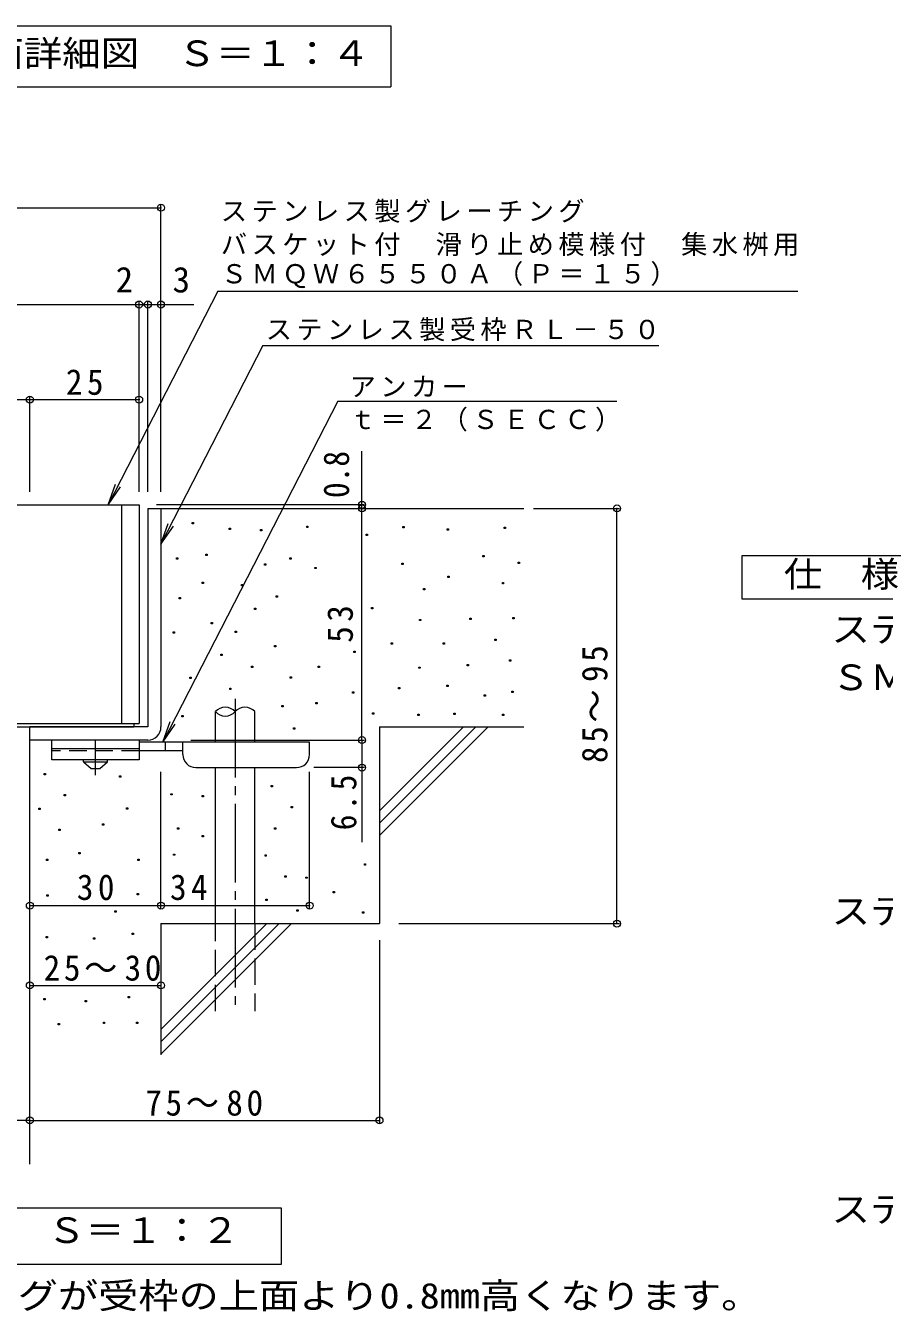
# Model space of a CAD drawing. Units: millimetres on the paper, enlarged 4 times, with parts at other scales. Extents: x -950 to 1126, y -781 to 780.
# Drawn here: x -557 to -164, y -684 to -96 of the extents above; entities that cross this region are included whole.
import ezdxf
from ezdxf.enums import TextEntityAlignment as Align

# ---------------------------------------------------------------- set-up
doc = ezdxf.new("R2010")
doc.units = ezdxf.units.MM
doc.header["$LTSCALE"] = 4
doc.header["$PDMODE"] = 32
doc.header["$PDSIZE"] = 3.2
for name, pattern in [('CHAIN1', [8, 5, -1, 1, -1]), ('CHAIN2', [12, 9, -1, 1, -1]), ('DASHED2', [3, 2, -1]), ('DASHED3', [4, 3, -1])]:
    doc.linetypes.add(name, pattern=pattern)
for name, color, linetype, lineweight in [('A-5_文字', 7, 'Continuous', 9), ('D-0_芯', 7, 'Continuous', 9), ('D-1_躯体', 2, 'Continuous', 9), ('D-2_仕上', 3, 'Continuous', 9), ('D-4_その他', 7, 'Continuous', 9), ('D-5_文字', 7, 'Continuous', 9), ('D-6_寸法', 6, 'Continuous', 9), ('D-7_ハッチ', 2, 'Continuous', 9), ('D-9_0-HOJO', 4, 'Continuous', 9)]:
    doc.layers.add(name, color=color, linetype=linetype, lineweight=lineweight)
doc.styles.add('ＭＳ ゴシック', font='')
doc.styles.get('ＭＳ ゴシック').set_extended_font_data('MS Gothic')

msp = doc.modelspace()

# ---------------------------------------------------------------- linework, layer by layer
at = {"layer": 'A-5_文字'}
for p, q in [((-599.913, -96.015), (-389.513, -96.015)), ((-389.513, -96.015), (-389.513, -124.015)), ((-599.913, -124.015), (-389.513, -124.015))]:
    msp.add_line(p, q, dxfattribs=at)
at = {"layer": 'D-0_芯'}
for points in [[(-480.433, -323.903), (-480.433, -323.303), (-479.833, -323.303), (-479.833, -323.903)], [(-463.546, -326.542), (-463.546, -325.942), (-462.945, -325.942), (-462.945, -326.542)], [(-449.101, -327.144), (-449.101, -326.544), (-448.501, -326.544), (-448.501, -327.144)], [(-428.033, -325.523), (-428.033, -324.923), (-427.433, -324.923), (-427.433, -325.523)], [(-400.758, -329.231), (-400.758, -328.631), (-400.158, -328.631), (-400.158, -329.231)], [(-383.975, -325.712), (-383.975, -325.112), (-383.375, -325.112), (-383.375, -325.712)], [(-363.672, -326.795), (-363.672, -326.195), (-363.073, -326.195), (-363.073, -326.795)], [(-337.685, -325.983), (-337.685, -325.383), (-337.086, -325.383), (-337.086, -325.983)], [(-487.643, -340.027), (-487.643, -339.427), (-487.043, -339.427), (-487.043, -340.027)], [(-474.203, -338.45), (-474.203, -337.849), (-473.604, -337.849), (-473.604, -338.45)], [(-435.678, -340.029), (-435.678, -339.429), (-435.078, -339.429), (-435.078, -340.029)], [(-347.431, -338.977), (-347.431, -338.376), (-346.831, -338.376), (-346.831, -338.977)], [(-447.382, -342.847), (-447.382, -342.247), (-446.782, -342.247), (-446.782, -342.847)], [(-424.254, -344.42), (-424.254, -343.82), (-423.654, -343.82), (-423.654, -344.42)], [(-384.516, -342.496), (-384.516, -341.895), (-383.917, -341.895), (-383.917, -342.496)], [(-331.201, -342.051), (-331.201, -341.451), (-330.601, -341.451), (-330.601, -342.051)], [(-475.875, -351.183), (-475.875, -350.582), (-475.275, -350.582), (-475.275, -351.183)], [(-457.791, -352.245), (-457.791, -351.645), (-457.191, -351.645), (-457.191, -352.245)], [(-363.402, -348.451), (-363.402, -347.851), (-362.802, -347.851), (-362.802, -348.451)], [(-338.498, -351.429), (-338.498, -350.829), (-337.897, -350.829), (-337.897, -351.429)], [(-486.316, -358.176), (-486.316, -357.576), (-485.716, -357.576), (-485.716, -358.176)], [(-442.046, -357.402), (-442.046, -356.802), (-441.446, -356.802), (-441.446, -357.402)], [(-374.501, -354.136), (-374.501, -353.535), (-373.901, -353.535), (-373.901, -354.136)], [(-451.92, -363.039), (-451.92, -362.439), (-451.32, -362.439), (-451.32, -363.039)], [(-398.322, -362.798), (-398.322, -362.198), (-397.722, -362.198), (-397.722, -362.798)], [(-471.768, -369.618), (-471.768, -369.018), (-471.168, -369.018), (-471.168, -369.618)], [(-376.395, -368.212), (-376.395, -367.612), (-375.796, -367.612), (-375.796, -368.212)], [(-353.386, -367.671), (-353.386, -367.07), (-352.786, -367.07), (-352.786, -367.671)], [(-333.625, -367.4), (-333.625, -366.8), (-333.025, -366.8), (-333.025, -367.4)], [(-489.083, -373.909), (-489.083, -373.309), (-488.483, -373.309), (-488.483, -373.909)], [(-460.745, -373.629), (-460.745, -373.029), (-460.145, -373.029), (-460.145, -373.629)], [(-442.776, -380.13), (-442.776, -379.53), (-442.176, -379.53), (-442.176, -380.13)], [(-406.44, -382.846), (-406.44, -382.245), (-405.84, -382.245), (-405.84, -382.846)], [(-389.34, -378.984), (-389.34, -378.384), (-388.74, -378.384), (-388.74, -378.984)], [(-365.619, -378.984), (-365.619, -378.384), (-365.02, -378.384), (-365.02, -378.984)], [(-341.899, -377.329), (-341.899, -376.729), (-341.299, -376.729), (-341.299, -377.329)], [(-467.274, -384.154), (-467.274, -383.554), (-466.674, -383.554), (-466.674, -384.154)], [(-335.28, -386.707), (-335.28, -386.107), (-334.68, -386.107), (-334.68, -386.707)], [(-453.239, -389.646), (-453.239, -389.046), (-452.639, -389.046), (-452.639, -389.646)], [(-435.589, -394.491), (-435.589, -393.891), (-434.989, -393.891), (-434.989, -394.491)], [(-422.73, -389.646), (-422.73, -389.046), (-422.13, -389.046), (-422.13, -389.646)], [(-376.652, -390.017), (-376.652, -389.417), (-376.052, -389.417), (-376.052, -390.017)], [(-354.587, -388.914), (-354.587, -388.313), (-353.987, -388.313), (-353.987, -388.914)], [(-481.434, -394.713), (-481.434, -394.113), (-480.834, -394.113), (-480.834, -394.713)], [(-463.276, -399.683), (-463.276, -399.082), (-462.676, -399.082), (-462.676, -399.683)], [(-386.03, -399.394), (-386.03, -398.794), (-385.43, -398.794), (-385.43, -399.394)], [(-363.965, -398.291), (-363.965, -397.691), (-363.364, -397.691), (-363.364, -398.291)], [(-423.822, -406.258), (-423.822, -405.658), (-423.222, -405.658), (-423.222, -406.258)], [(-407.036, -401.418), (-407.036, -400.818), (-406.436, -400.818), (-406.436, -401.418)], [(-346.811, -402.734), (-346.811, -402.134), (-346.211, -402.134), (-346.211, -402.734)], [(-334.177, -401.049), (-334.177, -400.449), (-333.577, -400.449), (-333.577, -401.049)], [(-485.157, -412.16), (-485.157, -411.56), (-484.557, -411.56), (-484.557, -412.16)], [(-439.396, -407.642), (-439.396, -407.042), (-438.796, -407.042), (-438.796, -407.642)], [(-397.896, -411.013), (-397.896, -410.413), (-397.296, -410.413), (-397.296, -411.013)], [(-377.132, -411.577), (-377.132, -410.977), (-376.532, -410.977), (-376.532, -411.577)], [(-360.708, -411.156), (-360.708, -410.556), (-360.108, -410.556), (-360.108, -411.156)], [(-338.388, -411.577), (-338.388, -410.977), (-337.788, -410.977), (-337.788, -411.577)], [(-434.079, -417.821), (-434.079, -417.221), (-433.479, -417.221), (-433.479, -417.821)], [(-548.126, -438.705), (-548.126, -438.105), (-547.526, -438.105), (-547.526, -438.705)], [(-513.687, -439.765), (-513.687, -439.165), (-513.087, -439.165), (-513.087, -439.765)], [(-444.279, -444.18), (-444.279, -443.58), (-443.679, -443.58), (-443.679, -444.18)], [(-538.986, -448.3), (-538.986, -447.7), (-538.386, -447.7), (-538.386, -448.3)], [(-490.262, -447.971), (-490.262, -447.371), (-489.662, -447.371), (-489.662, -447.971)], [(-475.788, -448.76), (-475.788, -448.16), (-475.188, -448.16), (-475.188, -448.76)], [(-550.599, -454.6), (-550.599, -454), (-549.999, -454), (-549.999, -454.6)], [(-510.46, -454.411), (-510.46, -453.811), (-509.86, -453.811), (-509.86, -454.411)], [(-435.139, -453.775), (-435.139, -453.175), (-434.538, -453.175), (-434.538, -453.775)], [(-541.458, -464.195), (-541.458, -463.595), (-540.858, -463.595), (-540.858, -464.195)], [(-521.425, -461.78), (-521.425, -461.18), (-520.825, -461.18), (-520.825, -461.78)], [(-487.104, -463.585), (-487.104, -462.985), (-486.504, -462.985), (-486.504, -463.585)], [(-442.695, -463.585), (-442.695, -462.985), (-442.095, -462.985), (-442.095, -463.585)], [(-475.876, -467.094), (-475.876, -466.494), (-475.276, -466.494), (-475.276, -467.094)], [(-532.231, -474.925), (-532.231, -474.325), (-531.631, -474.325), (-531.631, -474.925)], [(-488.962, -475.573), (-488.962, -474.973), (-488.362, -474.973), (-488.362, -475.573)], [(-447.105, -475.926), (-447.105, -475.326), (-446.505, -475.326), (-446.505, -475.926)], [(-547.122, -477.886), (-547.122, -477.286), (-546.522, -477.286), (-546.522, -477.886)], [(-505.248, -477.886), (-505.248, -477.286), (-504.648, -477.286), (-504.648, -477.886)], [(-401.644, -480.036), (-401.644, -479.435), (-401.044, -479.435), (-401.044, -480.036)], [(-437.964, -485.521), (-437.964, -484.921), (-437.364, -484.921), (-437.364, -485.521)], [(-428.389, -486.095), (-428.389, -485.495), (-427.79, -485.495), (-427.79, -486.095)], [(-546.957, -494.194), (-546.957, -493.594), (-546.357, -493.594), (-546.357, -494.194)], [(-505.54, -493.585), (-505.54, -492.985), (-504.94, -492.985), (-504.94, -493.585)], [(-415.852, -492.782), (-415.852, -492.181), (-415.252, -492.181), (-415.252, -492.782)], [(-446.774, -496.218), (-446.774, -495.618), (-446.174, -495.618), (-446.174, -496.218)], [(-515.848, -501.628), (-515.848, -501.028), (-515.248, -501.028), (-515.248, -501.628)], [(-432.568, -501.14), (-432.568, -500.539), (-431.968, -500.539), (-431.968, -501.14)], [(-402.48, -501.976), (-402.48, -501.375), (-401.879, -501.375), (-401.879, -501.976)], [(-507.909, -511.741), (-507.909, -511.141), (-507.309, -511.141), (-507.309, -511.741)], [(-547.197, -513.375), (-547.197, -512.775), (-546.597, -512.775), (-546.597, -513.375)], [(-525.572, -513.873), (-525.572, -513.273), (-524.972, -513.273), (-524.972, -513.873)], [(-509.717, -540.817), (-509.717, -540.217), (-509.117, -540.217), (-509.117, -540.817)], [(-548.34, -541.743), (-548.34, -541.143), (-547.74, -541.143), (-547.74, -541.743)], [(-529.458, -542.656), (-529.458, -542.056), (-528.858, -542.056), (-528.858, -542.656)], [(-541.792, -553.163), (-541.792, -552.563), (-541.192, -552.563), (-541.192, -553.163)], [(-521.084, -552.554), (-521.084, -551.954), (-520.484, -551.954), (-520.484, -552.554)], [(-505.857, -552.554), (-505.857, -551.954), (-505.257, -551.954), (-505.257, -552.554)]]:
    msp.add_lwpolyline(points, close=True, dxfattribs=at)
at = {"layer": 'D-1_躯体'}
for p, q in [((-500.713, -316.838), (-500.713, -416.838)), ((-500.713, -316.838), (-494.713, -316.838)), ((-494.713, -316.838), (-494.713, -416.838)), ((-500.713, -416.838), (-554.713, -416.838)), ((-554.713, -422.838), (-554.713, -416.838)), ((-500.713, -422.838), (-554.713, -422.838))]:
    msp.add_line(p, q, dxfattribs=at)
msp.add_arc((-500.713, -416.838), 6, 270, 0, dxfattribs=at)
at = {"layer": 'D-2_仕上'}
for p, q in [((-783.78, -315.238), (-504.713, -315.238)), ((-512.713, -315.238), (-512.713, -415.238)), ((-504.713, -315.238), (-504.713, -415.238)), ((-783.78, -415.238), (-504.713, -415.238))]:
    msp.add_line(p, q, dxfattribs=at)
at = {"layer": 'D-4_その他'}
for p, q in [((-783.78, -179.291), (-494.713, -179.291)), ((-494.713, -309.256), (-494.713, -178.091)), ((-504.712, -309.256), (-504.712, -222.369)), ((-500.712, -309.256), (-500.712, -222.369)), ((-783.78, -223.569), (-504.712, -223.569)), ((-504.712, -223.569), (-502.712, -223.569)), ((-502.712, -223.569), (-479.648, -223.569)), ((-783.78, -267.07), (-554.713, -267.07)), ((-554.713, -309.256), (-554.713, -265.87)), ((-554.713, -267.07), (-504.712, -267.07)), ((-402.727, -316.838), (-402.727, -290.736)), ((-401.527, -315.238), (-496.713, -315.238)), ((-402.727, -422.838), (-402.727, -316.838)), ((-324.301, -316.837), (-284.839, -316.837)), ((-286.039, -506.838), (-286.039, -316.837)), ((-481.108, -422.838), (-401.527, -422.838)), ((-402.727, -422.838), (-402.727, -469.538)), ((-494.709, -499.781), (-494.709, -437.437)), ((-426.709, -499.781), (-426.709, -437.437)), ((-401.527, -435.438), (-424.709, -435.438)), ((-385.818, -506.838), (-284.839, -506.838)), ((-394.712, -514.348), (-394.712, -598.038)), ((-554.713, -535.085), (-494.713, -535.085)), ((-554.713, -596.838), (-575.52, -596.838)), ((-554.713, -596.838), (-394.712, -596.838))]:
    msp.add_line(p, q, dxfattribs=at)
msp.add_lwpolyline([(-554.709, -498.581), (-494.709, -498.581), (-426.709, -498.581)], dxfattribs=at)
msp.add_lwpolyline([(-669.713, -662.838), (-669.713, -636.838), (-439.713, -636.838), (-439.713, -662.838)], close=True, dxfattribs=at)
for p in [(-494.713, -179.291), (-504.712, -223.569), (-500.712, -223.569), (-494.713, -223.569), (-554.713, -267.07), (-504.712, -267.07), (-402.727, -315.238), (-402.727, -316.838), (-286.039, -316.837), (-402.727, -422.838), (-402.727, -435.438), (-554.709, -498.581), (-494.709, -498.581), (-426.709, -498.581), (-286.039, -506.838), (-554.713, -535.085), (-494.713, -535.085), (-554.713, -596.838), (-394.712, -596.838)]:
    msp.add_point(p, dxfattribs=at)
at = {"layer": 'D-5_文字'}
for p, q in [((-468.69, -217.505), (-518.85, -315.238)), ((-468.69, -217.505), (-203.31, -217.505)), ((-448.051, -242.267), (-494.713, -333.184)), ((-448.051, -242.267), (-266.947, -242.267)), ((-413.854, -267.829), (-286.06, -267.829)), ((-518.85, -315.238), (-515.484, -305.821)), ((-518.85, -315.238), (-513.161, -307.013)), ((-494.713, -333.184), (-491.347, -323.767)), ((-494.713, -333.184), (-489.025, -324.959)), ((-493.923, -423.838), (-488.235, -415.613))]:
    msp.add_line(p, q, dxfattribs=at)
msp.add_lwpolyline([(-413.854, -267.829), (-493.923, -423.838), (-490.557, -414.421)], dxfattribs=at)
msp.add_lwpolyline([(-228.713, -358.337), (-228.713, -338.337), (-138.713, -338.337), (-138.713, -358.337)], close=True, dxfattribs=at)
at = {"layer": 'D-6_寸法'}
for p, q in [((-494.713, -316.838), (-328.713, -316.838)), ((-469.796, -423.838), (-469.796, -409.838)), ((-451.796, -423.838), (-451.796, -409.838)), ((-394.713, -416.838), (-328.713, -416.838)), ((-394.713, -416.838), (-394.713, -506.838)), ((-394.713, -455.242), (-356.309, -416.838)), ((-394.713, -460.898), (-350.652, -416.838)), ((-394.713, -466.554), (-344.996, -416.838)), ((-554.713, -616.838), (-554.713, -422.838)), ((-469.796, -506.838), (-469.796, -435.438)), ((-451.796, -506.838), (-451.796, -435.438)), ((-494.713, -506.838), (-394.713, -506.838)), ((-494.713, -506.838), (-494.713, -566.838)), ((-494.713, -555.241), (-446.31, -506.838)), ((-494.713, -560.897), (-440.653, -506.838)), ((-494.713, -566.553), (-434.997, -506.838))]:
    msp.add_line(p, q, dxfattribs=at)
at = {"layer": 'D-6_寸法', "linetype": 'CHAIN2'}
msp.add_line((-460.796, -403.98), (-460.796, -546.838), dxfattribs=at)
at = {"layer": 'D-6_寸法', "linetype": 'DASHED3'}
for p, q in [((-469.796, -546.838), (-469.796, -506.838)), ((-451.796, -506.838), (-451.796, -546.838))]:
    msp.add_line(p, q, dxfattribs=at)
at = {"layer": 'D-6_寸法'}
for centre, start, end in [((-465.296, -413.899), 42.07146, 137.92854), ((-465.296, -405.776), 222.07146, 317.92854), ((-456.296, -413.899), 42.07146, 137.92854)]:
    msp.add_arc(centre, 6.062, start, end, dxfattribs=at)
at = {"layer": 'D-7_ハッチ'}
for p, q in [((-574.187, -416.838), (-507.113, -416.838)), ((-573.92, -415.238), (-507.113, -415.238)), ((-507.113, -415.238), (-507.113, -416.838))]:
    msp.add_line(p, q, dxfattribs=at)
at = {"layer": 'D-9_0-HOJO', "color": 3}
for p, q in [((-504.709, -422.838), (-544.709, -422.838)), ((-544.709, -431.838), (-544.709, -422.838)), ((-504.709, -422.838), (-504.709, -431.838)), ((-504.709, -426.838), (-544.709, -426.838)), ((-504.709, -431.838), (-544.709, -431.838))]:
    msp.add_line(p, q, dxfattribs=at)
at = {"layer": 'D-9_0-HOJO', "linetype": 'CHAIN1'}
msp.add_line((-524.709, -438.934), (-524.709, -422.838), dxfattribs=at)
at = {"layer": 'D-9_0-HOJO', "color": 3, "linetype": 'DASHED2'}
msp.add_line((-504.709, -427.838), (-544.709, -427.838), dxfattribs=at)
at = {"layer": 'D-9_0-HOJO'}
for p, q in [((-426.709, -423.838), (-504.709, -423.838)), ((-484.699, -427.838), (-504.709, -427.838)), ((-492.709, -427.838), (-492.709, -423.838)), ((-484.709, -429.437), (-484.709, -423.838)), ((-426.709, -429.437), (-426.709, -423.838)), ((-478.709, -435.438), (-432.709, -435.438))]:
    msp.add_line(p, q, dxfattribs=at)
at = {"layer": 'D-9_0-HOJO', "color": 2}
for p, q in [((-530.209, -432.837), (-530.209, -431.838)), ((-530.209, -432.837), (-526.709, -435.837)), ((-530.209, -432.837), (-519.209, -432.837)), ((-522.71, -435.837), (-519.209, -432.837)), ((-519.209, -432.837), (-519.209, -431.838)), ((-526.709, -435.837), (-522.71, -435.837))]:
    msp.add_line(p, q, dxfattribs=at)
at = {"layer": 'D-9_0-HOJO'}
for centre, start, end in [((-478.709, -429.437), 180, 270), ((-432.709, -429.437), 270, 0)]:
    msp.add_arc(centre, 6, start, end, dxfattribs=at)

# ---------------------------------------------------------------- texts
at = {"layer": 'A-5_文字', "color": 2, "style": 'ＭＳ ゴシック', "width": 1.1}
msp.add_text('平面詳細図\u3000Ｓ＝１：４', height=11.73, dxfattribs=at).set_placement((-592.713, -118.015), align=Align.BOTTOM_LEFT)
at = {"layer": 'D-4_その他', "color": 2, "style": 'ＭＳ ゴシック'}
for s, p in [('2', (-515.449, -221.569)), ('3', (-489.392, -221.569))]:
    msp.add_text(s, height=11.73, dxfattribs=at).set_placement(p, align=Align.BOTTOM_LEFT)
at = {"layer": 'D-4_その他', "color": 2, "style": 'ＭＳ ゴシック', "width": 0.9}
msp.add_text('0.8', height=11.73, rotation=90, dxfattribs=at).set_placement((-405.127, -312.11), align=Align.BOTTOM_LEFT)
at = {"layer": 'D-4_その他', "color": 2, "style": 'ＭＳ ゴシック'}
for s, width, p in [('ステンレス製バスケット\u3000ＤＫ－６００－Ｓ', 1.1, (-187.877, -646.891)), ('断面詳細図\u3000Ｓ＝１：２', 1.1, (-652.343, -656.45)), ('※グレーチングが受枠の上面より0.8mm高くなります。', 1.15, (-670.663, -686.423))]:
    msp.add_text(s, height=11.73, dxfattribs=dict(at, width=width)).set_placement(p, align=Align.BOTTOM_LEFT)
at = {"layer": 'D-4_その他', "char_height": 8.798, "attachment_point": 7, "style": 'ＭＳ ゴシック'}
for s, insert in [('\\T1.17;ステンレス製グレーチング', (-467.31, -186.195)), ('\\T1.17;バスケット付\u3000滑り止め模様付\u3000集水桝用', (-467.31, -201.441)), ('\\T1.17;ＳＭＱＷ６５５０Ａ（Ｐ＝１５）', (-467.31, -216.097))]:
    msp.add_mtext(s, dxfattribs=dict(at, insert=insert))
at = {"layer": 'D-4_その他', "color": 2, "char_height": 11.73, "attachment_point": 7, "style": 'ＭＳ ゴシック'}
for s, insert in [('\\T1.27;\\W0.95;25', (-538.212, -265.07)), ('\\T1.27;\\W0.95;30', (-533.209, -496.181)), ('\\T1.27;\\W0.95;34', (-490.563, -496.181)), ('\\T1.22;\\W0.95;25～30', (-548.393, -533.085)), ('\\T1.22;\\W0.95;75～80', (-501.86, -594.838))]:
    msp.add_mtext(s, dxfattribs=dict(at, insert=insert))
at = {"layer": 'D-4_その他', "color": 2, "char_height": 11.73, "attachment_point": 7, "rotation": 90, "style": 'ＭＳ ゴシック'}
for s, insert in [('\\T1.27;\\W0.95;53', (-406.727, -378.338)), ('\\T1.22;\\W0.95;85～95', (-290.251, -433.338)), ('\\T1.27;\\W0.9;6.5', (-405.127, -464.116))]:
    msp.add_mtext(s, dxfattribs=dict(at, insert=insert))
at = {"layer": 'D-5_文字', "color": 2, "style": 'ＭＳ ゴシック', "width": 1.1}
for s, p in [('仕\u3000様', (-209.713, -356.337)), ('ステンレス製グレーチング\u3000バスケット付\u3000滑り止め模様付\u3000集水桝用', (-187.876, -381.506)), ('ＳＭＱＷ\u3000６５５０Ａ（Ｐ＝１５）', (-187.876, -403.506)), ('ステンレス製受枠\u3000ＲＬ－５０（四方枠）', (-187.877, -510.465))]:
    msp.add_text(s, height=11.73, dxfattribs=at).set_placement(p, align=Align.BOTTOM_LEFT)
at = {"layer": 'D-5_文字', "char_height": 8.798, "attachment_point": 7, "style": 'ＭＳ ゴシック'}
for s, insert in [('\\T1.17;ステンレス製受枠ＲＬ－５０', (-446.805, -240.363)), ('\\T1.17;アンカー', (-408.397, -265.965)), ('\\T1.17;ｔ＝２（ＳＥＣＣ）', (-408.397, -281.692))]:
    msp.add_mtext(s, dxfattribs=dict(at, insert=insert))

doc.saveas('drawing.dxf')
